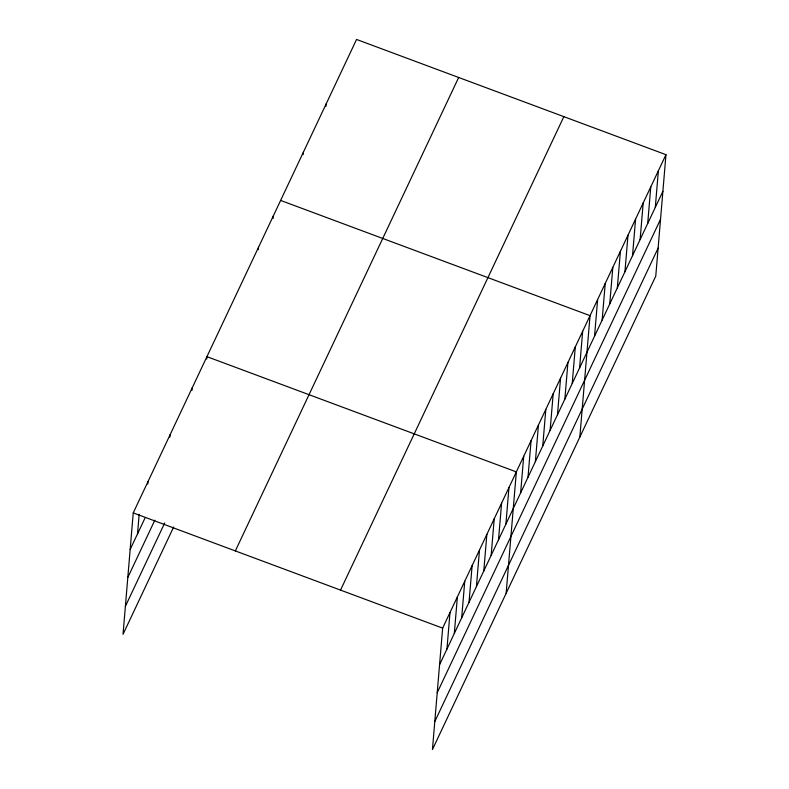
<?xml version="1.0" encoding="UTF-8"?>
<svg xmlns="http://www.w3.org/2000/svg" width="789" height="789" viewBox="0 0 789 789"><rect width="100%" height="100%" fill="white"/><g stroke="black" fill="none" stroke-linecap="round" stroke-linejoin="round"><path stroke-width="1.18" d="M665.965 154.683L442.639 628.133L432.441 749.55L655.767 276.111L665.965 154.683L356.559 39.45L133.233 512.889L123.035 634.317L173.639 527.032M137.523 533.877L139.17 514.359M147.77 484.091L147.967 481.645M169.872 437.214L170.079 434.778M191.983 390.348L192.191 387.902M206.728 359.094L206.925 356.658L516.341 471.891L506.144 593.318M258.309 249.728L258.516 247.292M273.053 218.484L273.26 216.048M303.203 154.575L303.4 152.129M325.975 106.278L326.182 103.842M446.939 649.11L450.006 612.511M454.306 633.488L457.383 596.879M461.673 617.866L464.751 581.256M469.041 602.244L472.118 565.634M476.418 586.621L479.485 550.012M483.785 570.999L486.862 534.39M491.152 555.377L494.23 518.767M498.52 539.745L501.597 503.145M505.897 524.123L508.964 487.513M520.632 492.878L523.709 456.269M527.999 477.256L531.076 440.647M535.376 461.634L538.443 425.024M542.743 446.012L545.82 409.402M550.111 430.38L553.188 393.77M557.478 414.758L560.555 378.148M564.855 399.135L567.922 362.526M572.222 383.513L575.299 346.904M579.59 367.891L582.667 331.281M579.836 437.076L590.034 315.659L280.628 200.426M594.551 336.173L597.628 299.564M602.145 320.068L605.222 283.458M609.739 303.972L612.816 267.363M617.333 287.877L620.41 251.267M624.927 271.781L628.005 235.171M632.522 255.685L635.589 219.076M640.116 239.59L643.183 202.98M647.7 223.494L650.777 186.885M655.294 207.389L658.371 170.779M130.155 549.499L144.9 518.255M127.808 577.489L154.831 520.207M125.382 606.327L164.694 522.999M235.339 550.919L458.665 77.48M340.532 590.103L563.859 116.654M439.562 664.742L662.888 191.293M437.214 692.722L660.541 219.283M434.798 721.56L658.115 248.121M133.233 512.889L442.639 628.133"/></g></svg>
